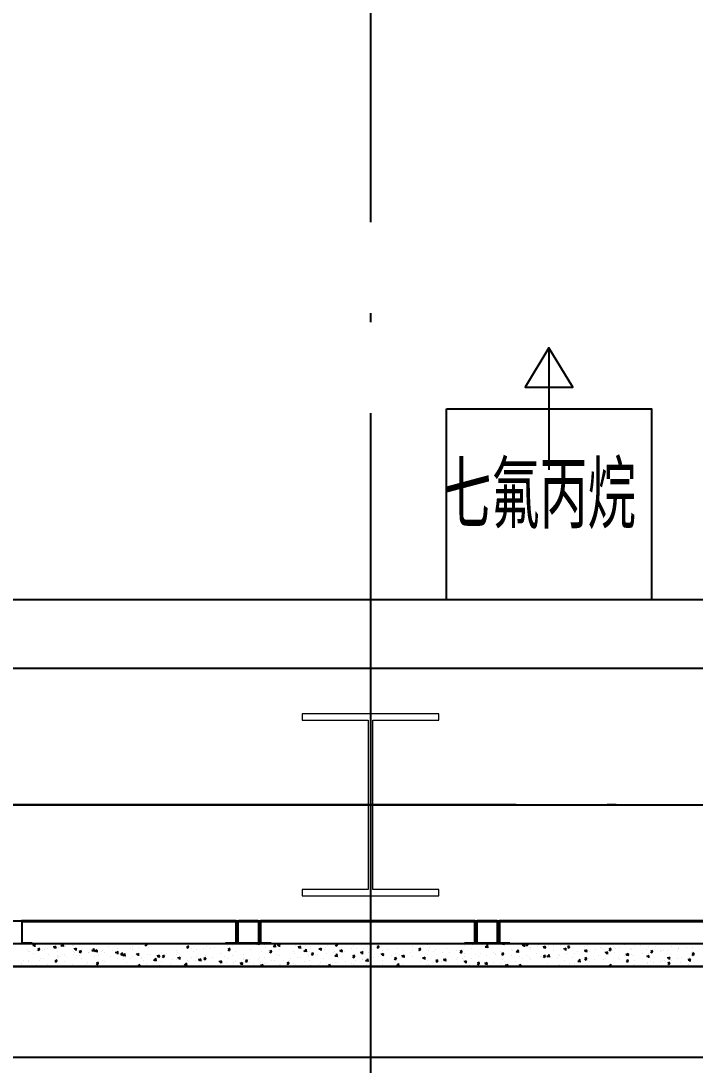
# Model space of a CAD drawing. Extents: x 758840 to 1108724, y -102573 to 143521.
# Drawn here: x 855765 to 857246, y 73366 to 75660 of the extents above; entities that cross this region are included whole.
import ezdxf

# ---------------------------------------------------------------- set-up
doc = ezdxf.new("R2010")
doc.units = 0
doc.header["$LTSCALE"] = 1000
doc.header["$MEASUREMENT"] = 0
doc.linetypes.add('DOTE', pattern=[2.42, 2, -0.2, 0.02, -0.2])
for name, color, linetype in [('02电气-设备', 255, 'Continuous'), ('02电气-设备基础', 252, 'Continuous'), ('DOTE', 8, 'DOTE'), ('EQUIP_消火栓', 7, 'Continuous'), ('WALL-MOVE', 6, 'Continuous')]:
    doc.layers.add(name, color=color, linetype=linetype)
doc.layers.add('钢柱', color=51, linetype='Continuous', lineweight=13)
doc.styles.get("Standard").update_dxf_attribs({"font": 'gbenor.shx', "bigfont": 'gbcbig.shx'})

# ---------------------------------------------------------------- blocks, each defined once
blk = doc.blocks.new('BD4-PAL0101-HVPM01')
at = {"layer": '02电气-设备'}
for p, q in [((8387058.6, -4140606.6), (8387058.6, -4140652.2)), ((8387529, -4140604.4), (8387058.8, -4140604.4)), ((8387529, -4140606.4), (8387058.8, -4140606.4)), ((8387529.2, -4140652.2), (8387529.2, -4140606.6)), ((8387531.2, -4140606.6), (8387531.2, -4140652.2)), ((8387531.2, -4140652.2), (8387531.2, -4140606.6)), ((8387531.2, -4140608.4), (8387531.2, -4140650.4)), ((8387533.2, -4140608.4), (8387533.2, -4140650.4)), ((8387577.2, -4140604.4), (8387535.2, -4140604.4)), ((8387577.2, -4140606.4), (8387535.2, -4140606.4)), ((8387579.2, -4140650.4), (8387579.2, -4140608.4)), ((8387581.2, -4140606.6), (8387581.2, -4140652.2)), ((8387581.2, -4140650.4), (8387581.2, -4140608.4)), ((8387583.2, -4140606.6), (8387583.2, -4140652.2)), ((8388053.6, -4140604.4), (8387583.4, -4140604.4)), ((8388053.6, -4140606.4), (8387583.4, -4140606.4)), ((8388053.8, -4140652.2), (8388053.8, -4140606.6)), ((8388055.8, -4140606.6), (8388055.8, -4140652.2)), ((8388055.8, -4140652.2), (8388055.8, -4140606.6)), ((8388055.8, -4140608.4), (8388055.8, -4140650.4)), ((8388057.8, -4140608.4), (8388057.8, -4140650.4)), ((8388101.8, -4140604.4), (8388059.8, -4140604.4)), ((8388101.8, -4140606.4), (8388059.8, -4140606.4)), ((8388103.8, -4140650.4), (8388103.8, -4140608.4)), ((8388105.8, -4140606.6), (8388105.8, -4140652.2)), ((8388105.8, -4140650.4), (8388105.8, -4140608.4)), ((8388107.8, -4140606.6), (8388107.8, -4140652.2)), ((8388578.2, -4140604.4), (8388108, -4140604.4)), ((8388578.2, -4140606.4), (8388108, -4140606.4)), ((8386007.4, -4140654.4), (8391203.4, -4140654.4)), ((8387058.8, -4140652.4), (8387081.6, -4140652.4)), ((8387058.8, -4140654.4), (8387081.6, -4140654.4)), ((8387065.9, -4140654.6), (8387065.9, -4140654.6)), ((8387081.6, -4140652.4), (8387081.6, -4140654.4)), ((8387084.8, -4140660.1), (8387084, -4140656.1)), ((8387084.8, -4140659), (8387087.9, -4140655.3)), ((8387145.2, -4140660), (8387150.2, -4140654.8)), ((8387150.1, -4140660.9), (8387149.4, -4140654.9)), ((8387194.5, -4140654.8), (8387194.5, -4140654.8)), ((8387329.5, -4140656), (8387333.8, -4140654.4)), ((8387332.1, -4140659.4), (8387333.4, -4140655.6)), ((8387334.5, -4140656.5), (8387334.5, -4140656.5)), ((8387374.7, -4140655.6), (8387374.7, -4140655.6)), ((8387496.5, -4140655.5), (8387496.5, -4140655.5)), ((8387506.2, -4140652.4), (8387506.2, -4140654.4)), ((8387506.2, -4140652.4), (8387529, -4140652.4)), ((8387506.2, -4140654.4), (8387529, -4140654.4)), ((8387535.2, -4140652.4), (8387577.2, -4140652.4)), ((8387535.2, -4140654.4), (8387577.2, -4140654.4)), ((8387537.3, -4140655.4), (8387537.3, -4140655.4)), ((8387557.2, -4140655.3), (8387557.2, -4140655.3)), ((8387577, -4140656.2), (8387576.6, -4140654.4)), ((8387577, -4140655.1), (8387577.6, -4140654.4)), ((8387577, -4140655.1), (8387580.8, -4140655.5)), ((8387583.4, -4140652.4), (8387606.2, -4140652.4)), ((8387583.4, -4140654.4), (8387606.2, -4140654.4)), ((8387591.1, -4140656.8), (8387591.1, -4140656.8)), ((8387606.2, -4140652.4), (8387606.2, -4140654.4)), ((8387611.2, -4140661.2), (8387616.2, -4140656)), ((8387616, -4140662.2), (8387615.3, -4140656.1)), ((8387622.5, -4140660.2), (8387621.8, -4140656.2)), ((8387622.6, -4140659), (8387625.6, -4140655.4)), ((8387658, -4140654.8), (8387658, -4140654.8)), ((8387704.8, -4140656.2), (8387704.8, -4140656.2)), ((8387747.9, -4140655.9), (8387751.8, -4140654.4)), ((8387750.5, -4140659.3), (8387751.8, -4140655.4)), ((8387888.3, -4140654.9), (8387888.3, -4140654.9)), ((8387991.3, -4140656.5), (8387991.3, -4140656.5)), ((8388030.8, -4140652.4), (8388030.8, -4140654.4)), ((8388030.8, -4140652.4), (8388053.6, -4140652.4)), ((8388030.8, -4140654.4), (8388053.6, -4140654.4)), ((8388047.5, -4140656.8), (8388047.5, -4140656.8)), ((8388059.8, -4140652.4), (8388101.8, -4140652.4)), ((8388059.8, -4140654.4), (8388101.8, -4140654.4)), ((8388108, -4140652.4), (8388130.8, -4140652.4)), ((8388108, -4140654.4), (8388130.8, -4140654.4)), ((8388111.9, -4140655.8), (8388111.9, -4140655.8)), ((8388114.7, -4140656.2), (8388114.3, -4140654.4)), ((8388114.8, -4140655.1), (8388115.4, -4140654.4)), ((8388114.8, -4140655.2), (8388118.6, -4140655.5)), ((8388125.6, -4140654.5), (8388125.6, -4140654.5)), ((8388130.8, -4140652.4), (8388130.8, -4140654.4)), ((8388159.5, -4140655.9), (8388159.5, -4140655.9)), ((8388160.2, -4140660.2), (8388159.5, -4140656.2)), ((8388160.3, -4140659.1), (8388163.4, -4140655.4)), ((8388166.3, -4140655.7), (8388169.9, -4140654.4)), ((8388168.9, -4140659.1), (8388170.1, -4140655.3)), ((8388210.9, -4140656.3), (8388210.9, -4140656.3)), ((8388273.9, -4140654.9), (8388273.9, -4140654.9)), ((8388315.6, -4140654.6), (8388315.6, -4140654.6)), ((8388349.5, -4140656), (8388349.5, -4140656)), ((8388398.5, -4140656.2), (8388398.5, -4140656.2)), ((8387070.3, -4140667.7), (8387070.3, -4140667.7)), ((8387074.4, -4140671.2), (8387074.4, -4140671.2)), ((8387074.5, -4140670.6), (8387074.5, -4140670.6)), ((8387083.6, -4140676.3), (8387083.6, -4140676.3)), ((8387084.8, -4140659.1), (8387088.6, -4140659.4)), ((8387090.4, -4140668.5), (8387090.4, -4140668.5)), ((8387093.1, -4140667.6), (8387096.2, -4140669.7)), ((8387093.7, -4140666.3), (8387098.1, -4140664.6)), ((8387096.2, -4140669.7), (8387097.5, -4140665.9)), ((8387104.1, -4140669.2), (8387104.1, -4140669.2)), ((8387107.4, -4140666.5), (8387107.4, -4140666.5)), ((8387114.5, -4140665.4), (8387114.5, -4140665.4)), ((8387117.5, -4140677.7), (8387117.5, -4140677.7)), ((8387130.3, -4140664.1), (8387129.6, -4140660.1)), ((8387130.4, -4140663), (8387133.4, -4140659.3)), ((8387130.4, -4140663.1), (8387134.2, -4140663.4)), ((8387137.3, -4140679.8), (8387137.3, -4140679.8)), ((8387138, -4140670.6), (8387138, -4140670.6)), ((8387140, -4140662), (8387140, -4140662)), ((8387144.6, -4140658.7), (8387150.3, -4140659.6)), ((8387151.4, -4140679.1), (8387151.4, -4140679.1)), ((8387154.6, -4140660.1), (8387154.6, -4140660.1)), ((8387170.5, -4140658), (8387170.5, -4140658)), ((8387171.3, -4140679.1), (8387171.3, -4140679.1)), ((8387171.9, -4140672), (8387171.9, -4140672)), ((8387172, -4140657.9), (8387172, -4140657.9)), ((8387174.4, -4140673.4), (8387174.4, -4140673.4)), ((8387175.8, -4140668.1), (8387175.1, -4140664.1)), ((8387175.9, -4140667), (8387179, -4140663.3)), ((8387175.9, -4140667), (8387179.7, -4140667.4)), ((8387177.8, -4140679.9), (8387177.8, -4140679.9)), ((8387184.3, -4140672.7), (8387187.5, -4140674.8)), ((8387184.9, -4140671.4), (8387189.4, -4140669.7)), ((8387187.5, -4140674.8), (8387188.8, -4140671)), ((8387204.3, -4140674.3), (8387204.3, -4140674.3)), ((8387205.8, -4140673.4), (8387205.8, -4140673.4)), ((8387211.4, -4140667.1), (8387211.4, -4140667.1)), ((8387212.4, -4140669.2), (8387218, -4140670.1)), ((8387213, -4140670.5), (8387218, -4140665.3)), ((8387217.8, -4140671.5), (8387217.1, -4140665.4)), ((8387217.9, -4140674.6), (8387217.9, -4140674.6)), ((8387221.4, -4140672.1), (8387220.7, -4140668.1)), ((8387221.5, -4140670.9), (8387224.5, -4140667.3)), ((8387221.5, -4140671), (8387225.3, -4140671.4)), ((8387233.8, -4140672.5), (8387233.8, -4140672.5)), ((8387236.9, -4140669.8), (8387236.9, -4140669.8)), ((8387239.7, -4140674.9), (8387239.7, -4140674.9)), ((8387248.4, -4140660.7), (8387248.4, -4140660.7)), ((8387257.9, -4140669.3), (8387257.9, -4140669.3)), ((8387263.7, -4140674.7), (8387263.7, -4140674.7)), ((8387266.9, -4140676.1), (8387266.2, -4140672.1)), ((8387267, -4140674.9), (8387270.1, -4140671.3)), ((8387267, -4140675), (8387270.8, -4140675.3)), ((8387268.9, -4140665.8), (8387268.9, -4140665.8)), ((8387273.6, -4140676.3), (8387273.6, -4140676.3)), ((8387275.6, -4140677.8), (8387278.7, -4140679.9)), ((8387276.2, -4140676.5), (8387280.6, -4140674.8)), ((8387278.7, -4140679.9), (8387280, -4140676.1)), ((8387280.2, -4140679.7), (8387285.8, -4140680.6)), ((8387280.8, -4140681), (8387285.7, -4140675.8)), ((8387285.6, -4140682), (8387284.9, -4140675.9)), ((8387298, -4140664.1), (8387298, -4140664.1)), ((8387300.7, -4140668.3), (8387300.7, -4140668.3)), ((8387301.9, -4140661), (8387301.9, -4140661)), ((8387307.5, -4140677.7), (8387307.5, -4140677.7)), ((8387312.5, -4140680), (8387311.8, -4140676.1)), ((8387312.6, -4140678.9), (8387315.6, -4140675.3)), ((8387312.6, -4140679), (8387316.3, -4140679.3)), ((8387313.9, -4140662), (8387313.9, -4140662)), ((8387328.9, -4140657.3), (8387332.1, -4140659.4)), ((8387333.7, -4140677.7), (8387333.7, -4140677.7)), ((8387337.7, -4140661.9), (8387337.7, -4140661.9)), ((8387337.9, -4140658.8), (8387337.9, -4140658.8)), ((8387341.4, -4140679.2), (8387341.4, -4140679.2)), ((8387358.1, -4140682.9), (8387361.2, -4140679.2)), ((8387361.3, -4140678.6), (8387361.3, -4140678.6)), ((8387365.8, -4140673.6), (8387365.8, -4140673.6)), ((8387367.4, -4140681.6), (8387371.9, -4140679.9)), ((8387377.2, -4140676.5), (8387377.2, -4140676.5)), ((8387398.8, -4140668.8), (8387398.8, -4140668.8)), ((8387399, -4140677.8), (8387399, -4140677.8)), ((8387401.3, -4140673.3), (8387401.3, -4140673.3)), ((8387420.2, -4140662.4), (8387423.4, -4140664.5)), ((8387420.8, -4140661.1), (8387425.2, -4140659.4)), ((8387423.3, -4140664.5), (8387424.6, -4140660.7)), ((8387431.4, -4140664.4), (8387431.4, -4140664.4)), ((8387436, -4140671.4), (8387436, -4140671.4)), ((8387441.4, -4140668), (8387441.4, -4140668)), ((8387457.3, -4140665.9), (8387457.3, -4140665.9)), ((8387463.5, -4140660.3), (8387463.5, -4140660.3)), ((8387473.1, -4140665.1), (8387473.1, -4140665.1)), ((8387481.3, -4140662.8), (8387481.3, -4140662.8)), ((8387495.7, -4140676.7), (8387495.7, -4140676.7)), ((8387510.1, -4140658.7), (8387510.1, -4140658.7)), ((8387511.5, -4140667.5), (8387514.6, -4140669.6)), ((8387512, -4140666.2), (8387516.5, -4140664.5)), ((8387514.6, -4140669.6), (8387515.9, -4140665.8)), ((8387521.4, -4140657.5), (8387521.4, -4140657.5)), ((8387528.3, -4140672.2), (8387528.3, -4140672.2)), ((8387544.7, -4140677.3), (8387544.7, -4140677.3)), ((8387560.4, -4140668.1), (8387560.4, -4140668.1)), ((8387584.8, -4140672), (8387584.8, -4140672)), ((8387593.3, -4140663.4), (8387593.3, -4140663.4)), ((8387600.7, -4140669.9), (8387600.7, -4140669.9)), ((8387602.7, -4140672.6), (8387605.9, -4140674.7)), ((8387603.3, -4140671.3), (8387607.7, -4140669.6)), ((8387605.9, -4140674.7), (8387607.2, -4140670.8)), ((8387610.6, -4140659.9), (8387616.2, -4140660.8)), ((8387618.6, -4140677.6), (8387618.6, -4140677.6)), ((8387622.6, -4140659.1), (8387626.4, -4140659.5)), ((8387624.7, -4140666.7), (8387624.7, -4140666.7)), ((8387625, -4140658.2), (8387625, -4140658.2)), ((8387625.9, -4140658.9), (8387625.9, -4140658.9)), ((8387655.6, -4140671.2), (8387655.6, -4140671.2)), ((8387657.3, -4140676), (8387657.3, -4140676)), ((8387658.9, -4140659.6), (8387658.9, -4140659.6)), ((8387664.8, -4140661.5), (8387664.8, -4140661.5)), ((8387668, -4140664.2), (8387667.3, -4140660.2)), ((8387668.1, -4140663), (8387671.2, -4140659.4)), ((8387668.1, -4140663.1), (8387671.9, -4140663.4)), ((8387678.4, -4140670.4), (8387684, -4140671.3)), ((8387679, -4140671.7), (8387683.9, -4140666.5)), ((8387680.7, -4140659.4), (8387680.7, -4140659.4)), ((8387683.8, -4140672.7), (8387683.1, -4140666.6)), ((8387690.2, -4140671.2), (8387690.2, -4140671.2)), ((8387692.6, -4140664.8), (8387692.6, -4140664.8)), ((8387692.8, -4140661.1), (8387692.8, -4140661.1)), ((8387694, -4140677.6), (8387697.1, -4140679.8)), ((8387694.6, -4140676.4), (8387699, -4140674.7)), ((8387697.1, -4140679.8), (8387698.4, -4140675.9)), ((8387707.9, -4140678.8), (8387707.9, -4140678.8)), ((8387713.6, -4140668.1), (8387712.9, -4140664.2)), ((8387713.7, -4140667), (8387716.7, -4140663.4)), ((8387713.7, -4140667.1), (8387717.5, -4140667.4)), ((8387722.8, -4140666.8), (8387722.8, -4140666.8)), ((8387726.7, -4140662.5), (8387726.7, -4140662.5)), ((8387728.2, -4140676), (8387728.2, -4140676)), ((8387729.7, -4140658.5), (8387729.7, -4140658.5)), ((8387744, -4140673.9), (8387744, -4140673.9)), ((8387744.9, -4140672.4), (8387744.9, -4140672.4)), ((8387746.7, -4140682.2), (8387751.7, -4140677.1)), ((8387747.3, -4140657.2), (8387750.5, -4140659.3)), ((8387751.6, -4140683.2), (8387750.9, -4140677.1)), ((8387754.9, -4140662.7), (8387754.9, -4140662.7)), ((8387759.1, -4140672.1), (8387758.4, -4140668.1)), ((8387759.2, -4140671), (8387762.3, -4140667.3)), ((8387759.2, -4140671.1), (8387763, -4140671.4)), ((8387760.6, -4140663.9), (8387760.6, -4140663.9)), ((8387768.1, -4140670.7), (8387768.1, -4140670.7)), ((8387781.9, -4140666.1), (8387781.9, -4140666.1)), ((8387785.8, -4140681.4), (8387790.3, -4140679.7)), ((8387787.1, -4140679.1), (8387787.1, -4140679.1)), ((8387787.9, -4140657.9), (8387787.9, -4140657.9)), ((8387794.5, -4140665.3), (8387794.5, -4140665.3)), ((8387804.7, -4140676.1), (8387803.9, -4140672.1)), ((8387804.7, -4140675.1), (8387808.5, -4140675.4)), ((8387804.8, -4140675), (8387807.8, -4140671.3)), ((8387808.2, -4140665.4), (8387808.2, -4140665.4)), ((8387818.9, -4140659.7), (8387818.9, -4140659.7)), ((8387819.7, -4140674.6), (8387819.7, -4140674.6)), ((8387824.1, -4140663.3), (8387824.1, -4140663.3)), ((8387828.4, -4140666.8), (8387828.4, -4140666.8)), ((8387838.6, -4140662.2), (8387841.7, -4140664.4)), ((8387839.2, -4140661), (8387843.6, -4140659.3)), ((8387841.7, -4140664.4), (8387843, -4140660.5)), ((8387848.1, -4140660.2), (8387848.1, -4140660.2)), ((8387850.2, -4140680.1), (8387849.5, -4140676.1)), ((8387850.3, -4140679), (8387853.4, -4140675.3)), ((8387850.3, -4140679.1), (8387854.1, -4140679.4)), ((8387851.8, -4140670.5), (8387851.8, -4140670.5)), ((8387862.3, -4140668.2), (8387862.3, -4140668.2)), ((8387871.5, -4140679.9), (8387871.5, -4140679.9)), ((8387880.2, -4140675.6), (8387880.2, -4140675.6)), ((8387884.8, -4140665.8), (8387884.8, -4140665.8)), ((8387887.4, -4140677.8), (8387887.4, -4140677.8)), ((8387895.8, -4140682.9), (8387898.9, -4140679.3)), ((8387896.2, -4140669.6), (8387896.2, -4140669.6)), ((8387911.5, -4140674.7), (8387911.5, -4140674.7)), ((8387917.3, -4140669.2), (8387917.3, -4140669.2)), ((8387917.4, -4140661.3), (8387917.4, -4140661.3)), ((8387929.8, -4140667.3), (8387933, -4140669.5)), ((8387930.1, -4140671.1), (8387930.1, -4140671.1)), ((8387930.4, -4140666.1), (8387934.9, -4140664.3)), ((8387933, -4140669.5), (8387934.3, -4140665.6)), ((8387948.7, -4140678.4), (8387948.7, -4140678.4)), ((8387949.5, -4140657.2), (8387949.5, -4140657.2)), ((8387951.6, -4140669.4), (8387951.6, -4140669.4)), ((8387954.3, -4140662.9), (8387954.3, -4140662.9)), ((8387964, -4140672.5), (8387964, -4140672.5)), ((8387967.5, -4140667.3), (8387967.5, -4140667.3)), ((8387981.7, -4140673.6), (8387981.7, -4140673.6)), ((8387991.5, -4140664.1), (8387991.5, -4140664.1)), ((8387997.9, -4140673.9), (8387997.9, -4140673.9)), ((8388014.3, -4140669.1), (8388014.3, -4140669.1)), ((8388021.1, -4140672.4), (8388024.3, -4140674.5)), ((8388021.7, -4140671.1), (8388026.1, -4140669.4)), ((8388024.2, -4140674.5), (8388025.5, -4140670.7)), ((8388031.6, -4140658.9), (8388031.6, -4140658.9)), ((8388031.8, -4140675.4), (8388031.8, -4140675.4)), ((8388046.3, -4140665.1), (8388046.3, -4140665.1)), ((8388054.9, -4140678.6), (8388054.9, -4140678.6)), ((8388065.6, -4140676.8), (8388065.6, -4140676.8)), ((8388076.6, -4140661.1), (8388082.2, -4140662)), ((8388077.2, -4140662.4), (8388082.1, -4140657.2)), ((8388079.3, -4140660.3), (8388079.3, -4140660.3)), ((8388082, -4140663.4), (8388081.3, -4140657.3)), ((8388095, -4140673.4), (8388095, -4140673.4)), ((8388099.5, -4140678.2), (8388099.5, -4140678.2)), ((8388099.8, -4140675.3), (8388099.8, -4140675.3)), ((8388110.9, -4140671.3), (8388110.9, -4140671.3)), ((8388111.2, -4140677), (8388111.2, -4140677)), ((8388112.4, -4140677.5), (8388115.5, -4140679.6)), ((8388112.9, -4140676.2), (8388117.4, -4140674.5)), ((8388115.5, -4140679.6), (8388116.8, -4140675.8)), ((8388133.4, -4140679.7), (8388133.4, -4140679.7)), ((8388134.9, -4140668.1), (8388134.9, -4140668.1)), ((8388136.8, -4140669), (8388136.8, -4140669)), ((8388143.2, -4140672.9), (8388143.2, -4140672.9)), ((8388144.3, -4140671.6), (8388150, -4140672.5)), ((8388144.9, -4140672.9), (8388149.9, -4140667.7)), ((8388149.8, -4140673.9), (8388149.1, -4140667.8)), ((8388160.3, -4140659.2), (8388164.1, -4140659.5)), ((8388165.7, -4140657), (8388168.9, -4140659.2)), ((8388173.9, -4140662.6), (8388173.9, -4140662.6)), ((8388175, -4140662.8), (8388175, -4140662.8)), ((8388176.2, -4140668.2), (8388176.2, -4140668.2)), ((8388189.1, -4140676.6), (8388189.1, -4140676.6)), ((8388190.9, -4140660.7), (8388190.9, -4140660.7)), ((8388193.4, -4140657.4), (8388193.4, -4140657.4)), ((8388204.2, -4140681.3), (8388208.6, -4140679.6)), ((8388205.8, -4140664.2), (8388205.1, -4140660.2)), ((8388205.9, -4140663.1), (8388208.9, -4140659.4)), ((8388205.9, -4140663.2), (8388209.6, -4140663.5)), ((8388208.8, -4140663.7), (8388208.8, -4140663.7)), ((8388212.7, -4140683.4), (8388217.7, -4140678.3)), ((8388215, -4140657.6), (8388215, -4140657.6)), ((8388217.5, -4140684.4), (8388216.8, -4140678.4)), ((8388226.1, -4140670.2), (8388226.1, -4140670.2)), ((8388227.3, -4140658.8), (8388227.3, -4140658.8)), ((8388238.4, -4140677.3), (8388238.4, -4140677.3)), ((8388240.9, -4140659.6), (8388240.9, -4140659.6)), ((8388251.3, -4140668.2), (8388250.6, -4140664.2)), ((8388251.4, -4140667.1), (8388254.5, -4140663.4)), ((8388251.4, -4140667.2), (8388255.2, -4140667.5)), ((8388254.3, -4140675.2), (8388254.3, -4140675.2)), ((8388257, -4140662.1), (8388260.1, -4140664.2)), ((8388257.5, -4140660.8), (8388262, -4140659.1)), ((8388260.1, -4140664.2), (8388261.4, -4140660.4)), ((8388261.2, -4140660.2), (8388261.2, -4140660.2)), ((8388263.1, -4140663.8), (8388263.1, -4140663.8)), ((8388273.1, -4140676), (8388273.1, -4140676)), ((8388278.3, -4140672.1), (8388278.3, -4140672.1)), ((8388295.1, -4140661.7), (8388295.1, -4140661.7)), ((8388296.9, -4140672.2), (8388296.1, -4140668.2)), ((8388296.9, -4140671.1), (8388300.7, -4140671.5)), ((8388297, -4140671), (8388300, -4140667.4)), ((8388300.2, -4140657.5), (8388300.2, -4140657.5)), ((8388305.7, -4140671.5), (8388305.7, -4140671.5)), ((8388318.4, -4140666.8), (8388318.4, -4140666.8)), ((8388324.4, -4140679.7), (8388324.4, -4140679.7)), ((8388329, -4140663.1), (8388329, -4140663.1)), ((8388334.3, -4140664.7), (8388334.3, -4140664.7)), ((8388337.8, -4140667.5), (8388337.8, -4140667.5)), ((8388342.4, -4140676.2), (8388341.7, -4140672.2)), ((8388342.5, -4140675), (8388345.6, -4140671.4)), ((8388342.5, -4140675.1), (8388346.3, -4140675.5)), ((8388348.2, -4140667.2), (8388351.4, -4140669.3)), ((8388348.8, -4140665.9), (8388353.3, -4140664.2)), ((8388351.4, -4140669.3), (8388352.7, -4140665.5)), ((8388358.4, -4140661.5), (8388358.4, -4140661.5)), ((8388361.5, -4140673.4), (8388361.5, -4140673.4)), ((8388362.9, -4140664.5), (8388362.9, -4140664.5)), ((8388370.8, -4140662.7), (8388370.8, -4140662.7)), ((8388383.4, -4140657.4), (8388383.4, -4140657.4)), ((8388388, -4140680.2), (8388387.2, -4140676.2)), ((8388388, -4140679), (8388391.1, -4140675.4)), ((8388388, -4140679.1), (8388391.8, -4140679.4)), ((8388396.7, -4140665.9), (8388396.7, -4140665.9)), ((8388397.7, -4140679.2), (8388397.7, -4140679.2)), ((8388398.5, -4140667), (8388398.5, -4140667)), ((8388402.6, -4140679.4), (8388402.6, -4140679.4)), ((8388403.4, -4140658.2), (8388403.4, -4140658.2)), ((8388417.3, -4140658.9), (8388417.3, -4140658.9)), ((8388421.7, -4140676), (8388421.7, -4140676)), ((8388430.6, -4140667.4), (8388430.6, -4140667.4)), ((8388433.6, -4140683), (8388436.7, -4140679.4)), ((8388434.7, -4140675.3), (8388434.7, -4140675.3)), ((8388435.5, -4140660.6), (8388435.5, -4140660.6)), ((8388439.5, -4140672.3), (8388442.6, -4140674.4)), ((8388440.1, -4140671), (8388444.5, -4140669.3)), ((8388442.6, -4140674.4), (8388443.9, -4140670.6)), ((8388451.2, -4140660.3), (8388451.2, -4140660.3)), ((8388461.8, -4140670.8), (8388461.8, -4140670.8)), ((8388464.5, -4140668.8), (8388464.5, -4140668.8)), ((8388467.6, -4140670.5), (8388467.6, -4140670.5)), ((8388477.7, -4140668.7), (8388477.7, -4140668.7)), ((8388485.1, -4140661.7), (8388485.1, -4140661.7)), ((8388498.4, -4140670.2), (8388498.4, -4140670.2)), ((8388500.2, -4140666.1), (8388500.2, -4140666.1)), ((8388501.8, -4140665.5), (8388501.8, -4140665.5)), ((8388519, -4140663.1), (8388519, -4140663.1)), ((8388530.7, -4140677.4), (8388533.9, -4140679.5)), ((8388531.3, -4140676.1), (8388535.8, -4140674.4)), ((8388532.3, -4140662), (8388532.3, -4140662)), ((8388532.3, -4140671.7), (8388532.3, -4140671.7)), ((8388533.9, -4140679.5), (8388535.2, -4140675.6)), ((8387057.6, -4140700), (8387057.6, -4140700)), ((8387057.8, -4140695.7), (8387057.8, -4140695.7)), ((8387063.3, -4140692.5), (8387063.3, -4140692.5)), ((8387073.6, -4140692.4), (8387073.6, -4140692.4)), ((8387073.7, -4140693.6), (8387073.7, -4140693.6)), ((8387091.5, -4140701.4), (8387091.5, -4140701.4)), ((8387097.8, -4140690.4), (8387097.8, -4140690.4)), ((8387100.3, -4140686.1), (8387100.3, -4140686.1)), ((8387106.6, -4140687.6), (8387106.6, -4140687.6)), ((8387115.5, -4140700.1), (8387115.5, -4140700.1)), ((8387125.4, -4140702.9), (8387125.4, -4140702.9)), ((8387131, -4140693.2), (8387134.1, -4140695.3)), ((8387131.6, -4140691.9), (8387136, -4140690.2)), ((8387134.1, -4140695.3), (8387135.4, -4140691.5)), ((8387137.9, -4140685.1), (8387137.9, -4140685.1)), ((8387139.2, -4140683.1), (8387139.2, -4140683.1)), ((8387152.6, -4140693.7), (8387152.6, -4140693.7)), ((8387153.8, -4140683), (8387153.8, -4140683)), ((8387170.5, -4140700.2), (8387170.5, -4140700.2)), ((8387185.3, -4140680.5), (8387185.3, -4140680.5)), ((8387189.6, -4140687.4), (8387189.6, -4140687.4)), ((8387201.2, -4140699.6), (8387201.2, -4140699.6)), ((8387203.5, -4140695.4), (8387203.5, -4140695.4)), ((8387217.1, -4140697.5), (8387217.1, -4140697.5)), ((8387219.2, -4140682), (8387219.2, -4140682)), ((8387222.2, -4140698.3), (8387225.4, -4140700.4)), ((8387222.8, -4140697), (8387227.3, -4140695.3)), ((8387225.4, -4140700.4), (8387226.7, -4140696.5)), ((8387226.6, -4140681), (8387226.6, -4140681)), ((8387236.1, -4140691), (8387236.1, -4140691)), ((8387241.2, -4140694.4), (8387241.2, -4140694.4)), ((8387253.1, -4140683.4), (8387253.1, -4140683.4)), ((8387268.2, -4140686.9), (8387268.2, -4140686.9)), ((8387281.3, -4140689.1), (8387281.3, -4140689.1)), ((8387287, -4140684.8), (8387287, -4140684.8)), ((8387287.9, -4140696.9), (8387287.9, -4140696.9)), ((8387297.2, -4140687), (8387297.2, -4140687)), ((8387301.1, -4140682.1), (8387301.1, -4140682.1)), ((8387314.1, -4140702.1), (8387318.5, -4140700.4)), ((8387317, -4140704.4), (8387317.9, -4140701.6)), ((8387320.9, -4140686.3), (8387320.9, -4140686.3)), ((8387321.2, -4140683.8), (8387321.2, -4140683.8)), ((8387324.9, -4140690.5), (8387324.9, -4140690.5)), ((8387333, -4140698.8), (8387333, -4140698.8)), ((8387347.9, -4140690.2), (8387353.6, -4140691.1)), ((8387348.5, -4140691.5), (8387353.5, -4140686.4)), ((8387353.4, -4140692.5), (8387352.7, -4140686.4)), ((8387354.8, -4140687.7), (8387354.8, -4140687.7)), ((8387358, -4140684), (8387357.3, -4140680.1)), ((8387358.1, -4140683), (8387361.9, -4140683.3)), ((8387360.5, -4140701.5), (8387360.5, -4140701.5)), ((8387362, -4140684.2), (8387362, -4140684.2)), ((8387365, -4140694.7), (8387365, -4140694.7)), ((8387366.8, -4140682.9), (8387370, -4140685)), ((8387370, -4140685), (8387371.3, -4140681.1)), ((8387375.3, -4140680.6), (8387375.3, -4140680.6)), ((8387384.6, -4140698.3), (8387384.6, -4140698.3)), ((8387388.7, -4140689.1), (8387388.7, -4140689.1)), ((8387398, -4140690), (8387398, -4140690)), ((8387403.6, -4140688), (8387402.8, -4140684)), ((8387403.6, -4140687), (8387407.4, -4140687.3)), ((8387403.7, -4140686.9), (8387406.7, -4140683.2)), ((8387409.2, -4140682), (8387409.2, -4140682)), ((8387415.7, -4140700.7), (8387421.4, -4140701.6)), ((8387416.3, -4140702), (8387421.3, -4140696.9)), ((8387421.1, -4140703), (8387420.4, -4140697)), ((8387422.6, -4140690.6), (8387422.6, -4140690.6)), ((8387424.7, -4140693.1), (8387424.7, -4140693.1)), ((8387430.6, -4140685.5), (8387430.6, -4140685.5)), ((8387440.6, -4140691), (8387440.6, -4140691)), ((8387443.1, -4140683.5), (8387443.1, -4140683.5)), ((8387449.1, -4140692), (8387448.4, -4140688)), ((8387449.2, -4140690.9), (8387452.3, -4140687.2)), ((8387449.2, -4140691), (8387453, -4140691.3)), ((8387456.5, -4140692), (8387456.5, -4140692)), ((8387458.1, -4140687.9), (8387461.3, -4140690.1)), ((8387458.7, -4140686.7), (8387463.1, -4140685)), ((8387461.3, -4140690.1), (8387462.5, -4140686.2)), ((8387461.9, -4140702.6), (8387461.9, -4140702.6)), ((8387462.7, -4140681.4), (8387462.7, -4140681.4)), ((8387464.6, -4140687.8), (8387464.6, -4140687.8)), ((8387477, -4140684.9), (8387477, -4140684.9)), ((8387490.4, -4140693.4), (8387490.4, -4140693.4)), ((8387494.7, -4140696), (8387493.9, -4140692)), ((8387494.7, -4140694.9), (8387497.8, -4140691.2)), ((8387494.7, -4140694.9), (8387498.5, -4140695.3)), ((8387494.9, -4140697.8), (8387494.9, -4140697.8)), ((8387504.7, -4140682.5), (8387504.7, -4140682.5)), ((8387507.5, -4140696.6), (8387507.5, -4140696.6)), ((8387510.9, -4140686.3), (8387510.9, -4140686.3)), ((8387520.6, -4140680.4), (8387520.6, -4140680.4)), ((8387524.3, -4140694.9), (8387524.3, -4140694.9)), ((8387527.5, -4140693.3), (8387527.5, -4140693.3)), ((8387528, -4140702.3), (8387528, -4140702.3)), ((8387540.2, -4140700), (8387539.5, -4140696)), ((8387540.3, -4140698.8), (8387543.4, -4140695.2)), ((8387540.3, -4140698.9), (8387544.1, -4140699.3)), ((8387544.5, -4140690.3), (8387544.5, -4140690.3)), ((8387544.8, -4140687.8), (8387544.8, -4140687.8)), ((8387549.4, -4140693), (8387552.5, -4140695.2)), ((8387549.9, -4140691.8), (8387554.4, -4140690.1)), ((8387552.5, -4140695.2), (8387553.8, -4140691.3)), ((8387558.2, -4140696.3), (8387558.2, -4140696.3)), ((8387559.6, -4140689.3), (8387559.6, -4140689.3)), ((8387568.1, -4140697), (8387568.1, -4140697)), ((8387578.7, -4140689.2), (8387578.7, -4140689.2)), ((8387581.5, -4140683.9), (8387581.5, -4140683.9)), ((8387584, -4140694.9), (8387584, -4140694.9)), ((8387585.8, -4140704), (8387585, -4140700)), ((8387585.8, -4140702.8), (8387588.9, -4140699.2)), ((8387592.1, -4140697.7), (8387592.1, -4140697.7)), ((8387592.6, -4140684.5), (8387592.6, -4140684.5)), ((8387596.8, -4140697.9), (8387596.8, -4140697.9)), ((8387608, -4140691.8), (8387608, -4140691.8)), ((8387612.6, -4140690.6), (8387612.6, -4140690.6)), ((8387624.4, -4140701.2), (8387624.4, -4140701.2)), ((8387625.2, -4140680.1), (8387625.2, -4140680.1)), ((8387626, -4140699.2), (8387626, -4140699.2)), ((8387633.8, -4140691.5), (8387633.8, -4140691.5)), ((8387640.6, -4140698.1), (8387643.8, -4140700.3)), ((8387641.2, -4140696.8), (8387645.6, -4140695.1)), ((8387643.8, -4140700.2), (8387645.1, -4140696.4)), ((8387646.5, -4140692.1), (8387646.5, -4140692.1)), ((8387648.1, -4140686.5), (8387648.1, -4140686.5)), ((8387656.5, -4140697.1), (8387656.5, -4140697.1)), ((8387659.9, -4140700.6), (8387659.9, -4140700.6)), ((8387664, -4140684.4), (8387664, -4140684.4)), ((8387670.8, -4140685.1), (8387670.8, -4140685.1)), ((8387680.4, -4140693.5), (8387680.4, -4140693.5)), ((8387688, -4140681.2), (8387688, -4140681.2)), ((8387689.5, -4140692.4), (8387689.5, -4140692.4)), ((8387693.8, -4140702), (8387693.8, -4140702)), ((8387711.4, -4140701), (8387711.4, -4140701)), ((8387714.3, -4140694.9), (8387714.3, -4140694.9)), ((8387722.1, -4140687.9), (8387722.1, -4140687.9)), ((8387727.3, -4140698.9), (8387727.3, -4140698.9)), ((8387732.1, -4140701), (8387732.1, -4140701)), ((8387732.5, -4140701.9), (8387736.9, -4140700.2)), ((8387735.3, -4140704.4), (8387736.3, -4140701.5)), ((8387746.1, -4140680.9), (8387751.8, -4140681.8)), ((8387748.2, -4140696.4), (8387748.2, -4140696.4)), ((8387751.4, -4140695.7), (8387751.4, -4140695.7)), ((8387754.1, -4140683.8), (8387754.1, -4140683.8)), ((8387769.1, -4140694.6), (8387769.1, -4140694.6)), ((8387782.1, -4140697.8), (8387782.1, -4140697.8)), ((8387785.2, -4140682.7), (8387788.4, -4140684.9)), ((8387786.3, -4140700.2), (8387786.3, -4140700.2)), ((8387788.4, -4140684.8), (8387789.7, -4140681)), ((8387791.5, -4140690.5), (8387791.5, -4140690.5)), ((8387806.2, -4140688.3), (8387806.2, -4140688.3)), ((8387807.4, -4140688.4), (8387807.4, -4140688.4)), ((8387813.9, -4140691.4), (8387819.6, -4140692.3)), ((8387814.5, -4140692.7), (8387819.5, -4140687.6)), ((8387816, -4140699.2), (8387816, -4140699.2)), ((8387819.3, -4140693.7), (8387818.6, -4140687.7)), ((8387818.9, -4140695.7), (8387818.9, -4140695.7)), ((8387831.4, -4140685.2), (8387831.4, -4140685.2)), ((8387843.2, -4140681.9), (8387843.2, -4140681.9)), ((8387849.9, -4140700.7), (8387849.9, -4140700.7)), ((8387851, -4140691.7), (8387851, -4140691.7)), ((8387870.7, -4140702.9), (8387870.7, -4140702.9)), ((8387876.5, -4140687.8), (8387879.6, -4140689.9)), ((8387877.1, -4140686.5), (8387881.5, -4140684.8)), ((8387879.6, -4140689.9), (8387880.9, -4140686.1)), ((8387881.7, -4140701.9), (8387887.3, -4140702.8)), ((8387882.3, -4140703.2), (8387887.2, -4140698.1)), ((8387883.8, -4140702.1), (8387883.8, -4140702.1)), ((8387884, -4140686.9), (8387884, -4140686.9)), ((8387887.1, -4140704.2), (8387886.4, -4140698.2)), ((8387894.8, -4140699.7), (8387894.8, -4140699.7)), ((8387895.8, -4140684.1), (8387895, -4140680.1)), ((8387895.8, -4140683), (8387899.6, -4140683.4)), ((8387916.6, -4140682.4), (8387916.6, -4140682.4)), ((8387934.9, -4140694.4), (8387934.9, -4140694.4)), ((8387941.3, -4140688.1), (8387940.6, -4140684.1)), ((8387941.4, -4140686.9), (8387944.5, -4140683.3)), ((8387941.4, -4140687), (8387945.2, -4140687.4)), ((8387947.9, -4140699.5), (8387947.9, -4140699.5)), ((8387950.8, -4140692.3), (8387950.8, -4140692.3)), ((8387951.7, -4140700.8), (8387951.7, -4140700.8)), ((8387967.7, -4140692.9), (8387970.9, -4140695)), ((8387968.3, -4140691.6), (8387972.8, -4140689.9)), ((8387970.9, -4140695), (8387972.2, -4140691.2)), ((8387974.8, -4140689.2), (8387974.8, -4140689.2)), ((8387980.9, -4140694.7), (8387980.9, -4140694.7)), ((8387986.9, -4140692.1), (8387986.1, -4140688.1)), ((8387986.9, -4140690.9), (8387990, -4140687.3)), ((8387986.9, -4140691), (8387990.7, -4140691.3)), ((8387988.7, -4140694.4), (8387988.7, -4140694.4)), ((8388013.5, -4140690.3), (8388013.5, -4140690.3)), ((8388014.9, -4140683.9), (8388014.9, -4140683.9)), ((8388025.7, -4140688), (8388025.7, -4140688)), ((8388030.8, -4140681.8), (8388030.8, -4140681.8)), ((8388032.4, -4140696), (8388031.7, -4140692.1)), ((8388032.5, -4140694.9), (8388035.5, -4140691.3)), ((8388032.5, -4140695), (8388036.3, -4140695.3)), ((8388041, -4140702), (8388041, -4140702)), ((8388045.6, -4140686.2), (8388045.6, -4140686.2)), ((8388059, -4140698), (8388062.2, -4140700.1)), ((8388059.6, -4140696.7), (8388064, -4140695)), ((8388062.2, -4140700.1), (8388063.4, -4140696.3)), ((8388062.8, -4140681.7), (8388062.8, -4140681.7)), ((8388078, -4140700), (8388077.2, -4140696)), ((8388077.8, -4140702.6), (8388077.8, -4140702.6)), ((8388078, -4140698.9), (8388081.1, -4140695.2)), ((8388078, -4140695.6), (8388078, -4140695.6)), ((8388078, -4140699), (8388081.8, -4140699.3)), ((8388078.3, -4140698.4), (8388078.3, -4140698.4)), ((8388078.5, -4140681.5), (8388078.5, -4140681.5)), ((8388094.2, -4140696.3), (8388094.2, -4140696.3)), ((8388110.4, -4140698.1), (8388110.4, -4140698.1)), ((8388115, -4140689.3), (8388115, -4140689.3)), ((8388118.2, -4140693.1), (8388118.2, -4140693.1)), ((8388123.5, -4140704), (8388122.8, -4140700)), ((8388123.6, -4140702.9), (8388126.6, -4140699.2)), ((8388142.5, -4140694.1), (8388142.5, -4140694.1)), ((8388150.8, -4140701.8), (8388155.3, -4140700.1)), ((8388152.1, -4140682.9), (8388152.1, -4140682.9)), ((8388153.7, -4140704.4), (8388154.7, -4140701.4)), ((8388158.3, -4140687.9), (8388158.3, -4140687.9)), ((8388167.3, -4140681.1), (8388167.3, -4140681.1)), ((8388174.2, -4140685.8), (8388174.2, -4140685.8)), ((8388175.4, -4140689.3), (8388175.4, -4140689.3)), ((8388198.3, -4140682.6), (8388198.3, -4140682.6)), ((8388201.2, -4140682.5), (8388201.2, -4140682.5)), ((8388203.6, -4140682.6), (8388206.8, -4140684.7)), ((8388206.8, -4140684.7), (8388208.1, -4140680.9)), ((8388208, -4140684.8), (8388208, -4140684.8)), ((8388212.1, -4140682.1), (8388217.8, -4140683)), ((8388213.3, -4140698.8), (8388213.3, -4140698.8)), ((8388221.7, -4140702.4), (8388221.7, -4140702.4)), ((8388235.1, -4140684), (8388235.1, -4140684)), ((8388237.6, -4140700.3), (8388237.6, -4140700.3)), ((8388239.3, -4140701.9), (8388239.3, -4140701.9)), ((8388240.1, -4140680.8), (8388240.1, -4140680.8)), ((8388250.4, -4140692.4), (8388250.4, -4140692.4)), ((8388261.6, -4140697.1), (8388261.6, -4140697.1)), ((8388269, -4140685.4), (8388269, -4140685.4)), ((8388272.3, -4140697.1), (8388272.3, -4140697.1)), ((8388279.9, -4140692.6), (8388285.5, -4140693.5)), ((8388280.5, -4140693.9), (8388285.4, -4140688.8)), ((8388285.3, -4140694.9), (8388284.6, -4140688.9)), ((8388287.4, -4140686.1), (8388287.4, -4140686.1)), ((8388294.9, -4140687.7), (8388298, -4140689.8)), ((8388295.5, -4140686.4), (8388299.9, -4140684.7)), ((8388298, -4140689.8), (8388299.3, -4140686)), ((8388301.7, -4140691.8), (8388301.7, -4140691.8)), ((8388302.9, -4140686.8), (8388302.9, -4140686.8)), ((8388304.9, -4140692.7), (8388304.9, -4140692.7)), ((8388317.6, -4140689.7), (8388317.6, -4140689.7)), ((8388336.8, -4140688.3), (8388336.8, -4140688.3)), ((8388337, -4140688.6), (8388337, -4140688.6)), ((8388341.7, -4140686.6), (8388341.7, -4140686.6)), ((8388348.3, -4140704.4), (8388353.2, -4140699.3)), ((8388353, -4140704.4), (8388352.4, -4140699.4)), ((8388370, -4140683.8), (8388370, -4140683.8)), ((8388370.7, -4140689.7), (8388370.7, -4140689.7)), ((8388381.8, -4140681.3), (8388381.8, -4140681.3)), ((8388386.1, -4140692.8), (8388389.3, -4140694.9)), ((8388386.7, -4140691.5), (8388391.2, -4140689.8)), ((8388389.3, -4140694.9), (8388390.6, -4140691)), ((8388401.8, -4140700.5), (8388401.8, -4140700.5)), ((8388404.6, -4140691.1), (8388404.6, -4140691.1)), ((8388405, -4140701.1), (8388405, -4140701.1)), ((8388433.5, -4140684.1), (8388432.8, -4140680.2)), ((8388432.9, -4140698.5), (8388432.9, -4140698.5)), ((8388433.6, -4140683.1), (8388437.4, -4140683.4)), ((8388433.9, -4140696.4), (8388433.9, -4140696.4)), ((8388438.5, -4140692.6), (8388438.5, -4140692.6)), ((8388445.1, -4140695.8), (8388445.1, -4140695.8)), ((8388461, -4140693.7), (8388461, -4140693.7)), ((8388466.9, -4140691.7), (8388466.9, -4140691.7)), ((8388469.9, -4140692.2), (8388469.9, -4140692.2)), ((8388472.4, -4140694), (8388472.4, -4140694)), ((8388477.4, -4140697.8), (8388480.5, -4140700)), ((8388478, -4140696.6), (8388482.4, -4140694.9)), ((8388479.1, -4140688.1), (8388478.3, -4140684.1)), ((8388479.1, -4140687), (8388482.2, -4140683.3)), ((8388479.1, -4140687.1), (8388482.9, -4140687.4)), ((8388480.5, -4140700), (8388481.8, -4140696.1)), ((8388485.1, -4140690.5), (8388485.1, -4140690.5)), ((8388499.5, -4140687.2), (8388499.5, -4140687.2)), ((8388506.3, -4140695.4), (8388506.3, -4140695.4)), ((8388507, -4140685.8), (8388507, -4140685.8)), ((8388522.2, -4140699.8), (8388522.2, -4140699.8)), ((8388524.6, -4140692.1), (8388523.9, -4140688.1)), ((8388524.7, -4140691), (8388527.7, -4140687.3)), ((8388524.7, -4140691.1), (8388528.5, -4140691.4)), ((8388525.2, -4140685.3), (8388525.2, -4140685.3)), ((8388531.5, -4140683.1), (8388531.5, -4140683.1)), ((8381447.4, -4140704.4), (8394807.4, -4140704.4)), ((8391203.4, -4140704.4), (8386007.4, -4140704.4)), ((8387092.9, -4140704.4), (8387092.8, -4140703.9)), ((8387095.6, -4140704.4), (8387096.7, -4140703.1)), ((8387138.4, -4140704.3), (8387138.4, -4140704.3)), ((8387159.3, -4140704.3), (8387159.3, -4140704.3)), ((8387250.9, -4140703.2), (8387250.9, -4140703.2)), ((8387300.4, -4140703.3), (8387300.4, -4140703.3)), ((8387313.5, -4140703.3), (8387315, -4140704.4)), ((8387344.6, -4140703.6), (8387344.6, -4140703.6)), ((8387470.4, -4140703), (8387470.4, -4140703)), ((8387559.7, -4140704.2), (8387559.7, -4140704.2)), ((8387585.8, -4140702.9), (8387589.6, -4140703.2)), ((8387630.7, -4140704.4), (8387630.6, -4140704)), ((8387633.4, -4140704.4), (8387634.4, -4140703.2)), ((8387727.7, -4140703.5), (8387727.7, -4140703.5)), ((8387731.9, -4140703.2), (8387733.6, -4140704.4)), ((8387915.8, -4140703.6), (8387915.8, -4140703.6)), ((8387917.7, -4140703.5), (8387917.7, -4140703.5)), ((8388038.2, -4140703.7), (8388038.2, -4140703.7)), ((8388123.6, -4140703), (8388127.4, -4140703.3)), ((8388150.3, -4140703.1), (8388152.2, -4140704.4)), ((8388168.4, -4140704.4), (8388168.3, -4140704)), ((8388171.2, -4140704.4), (8388172.2, -4140703.2)), ((8388347.6, -4140703.1), (8388353.3, -4140704)), ((8388381, -4140704.2), (8388381, -4140704.2)), ((8388530.8, -4140704.3), (8388530.8, -4140704.3))]:
    blk.add_line(p, q, dxfattribs=at)
for centre, radius, start, end in [((8387058.8, -4140606.6), 2.2, 90, 180), ((8387058.8, -4140606.6), 0.2, 90, 180), ((8387529, -4140606.6), 2.2, 0, 90), ((8387529, -4140606.6), 0.2, 0, 90), ((8387535.2, -4140608.4), 4, 90, 180), ((8387535.2, -4140608.4), 2, 90, 180), ((8387577.2, -4140608.4), 4, 0, 90), ((8387577.2, -4140608.4), 2, 0, 90), ((8387583.4, -4140606.6), 2.2, 90, 180), ((8387583.4, -4140606.6), 0.2, 90, 180), ((8388053.6, -4140606.6), 2.2, 0, 90), ((8388053.6, -4140606.6), 0.2, 0, 90), ((8388059.8, -4140608.4), 4, 90, 180), ((8388059.8, -4140608.4), 2, 90, 180), ((8388101.8, -4140608.4), 4, 0, 90), ((8388101.8, -4140608.4), 2, 0, 90), ((8388108, -4140606.6), 2.2, 90, 180), ((8388108, -4140606.6), 0.2, 90, 180), ((8387058.8, -4140652.2), 2.2, 180, 270), ((8387058.8, -4140652.2), 0.2, 180, 270), ((8387529, -4140652.2), 0.2, 270, 0), ((8387529, -4140652.2), 2.2, 270, 0), ((8387535.2, -4140650.4), 4, 180, 270), ((8387535.2, -4140650.4), 2, 180, 270), ((8387577.2, -4140650.4), 4, 270, 0), ((8387577.2, -4140650.4), 2, 270, 0), ((8387583.4, -4140652.2), 2.2, 180, 270), ((8387583.4, -4140652.2), 0.2, 180, 270), ((8388053.6, -4140652.2), 0.2, 270, 0), ((8388053.6, -4140652.2), 2.2, 270, 0), ((8388059.8, -4140650.4), 4, 180, 270), ((8388059.8, -4140650.4), 2, 180, 270), ((8388101.8, -4140650.4), 4, 270, 0), ((8388101.8, -4140650.4), 2, 270, 0), ((8388108, -4140652.2), 2.2, 180, 270), ((8388108, -4140652.2), 0.2, 180, 270)]:
    blk.add_arc(centre, radius, start, end, dxfattribs=at)

msp = doc.modelspace()

# ---------------------------------------------------------------- linework, layer by layer
at = {"layer": '02电气-设备基础'}
msp.add_lwpolyline([(901460.28, 73382.53), (847360.28, 73382.53), (847360.28, 73682.52), (901460.28, 73682.52)], close=True, dxfattribs=at)
at = {"layer": 'DOTE'}
for p, q in [((856533.02, 103837.52), (856533.02, 34437.52)), ((771533.02, 73937.52), (914933.02, 73937.52)), ((914933.02, 73937.52), (771533.02, 73937.52)), ((914933.02, 73937.52), (775066.25, 73937.52)), ((775066.25, 73937.52), (914933.02, 73937.52))]:
    msp.add_line(p, q, dxfattribs=at)
at = {"layer": 'EQUIP_消火栓', "linetype": 'ByBlock'}
msp.add_lwpolyline([(856925.13, 74941.37), (856872.92, 74855.26), (856977.33, 74855.26), (856925.13, 74941.37), (856925.13, 74673.63)], dxfattribs=at)
at = {"layer": 'EQUIP_消火栓', "lineweight": -3}
msp.add_lwpolyline([(856700.13, 74807.5), (857150.13, 74807.5), (857150.13, 74387.5), (856700.13, 74387.5)], close=True, dxfattribs=at)
at = {"layer": 'WALL-MOVE'}
for p, q in [((864763.48, 74387.5), (850412.98, 74387.5)), ((850337.98, 74237.5), (864763.48, 74237.5))]:
    msp.add_line(p, q, dxfattribs=at)
at = {"layer": '钢柱'}
msp.add_lwpolyline([(856538.02, 74123.52), (856683.02, 74123.52), (856683.02, 74137.52), (856383.02, 74137.52), (856383.02, 74123.52), (856528.02, 74123.52), (856528.02, 73751.52), (856383.02, 73751.52), (856383.02, 73737.52), (856683.02, 73737.52), (856683.02, 73751.52), (856538.02, 73751.52), (856538.02, 74123.52)], dxfattribs=at)

# ---------------------------------------------------------------- block references
at = {"layer": '02电气-设备'}
msp.add_blockref('BD4-PAL0101-HVPM01', (-7531291.39, 4214286.89, 0), dxfattribs=at)

# ---------------------------------------------------------------- texts
at = {"layer": 'EQUIP_消火栓', "linetype": 'ByBlock'}
msp.add_text('七氟丙烷', height=147, dxfattribs=at).set_placement((856692.68, 74544.14))

doc.saveas('drawing.dxf')
